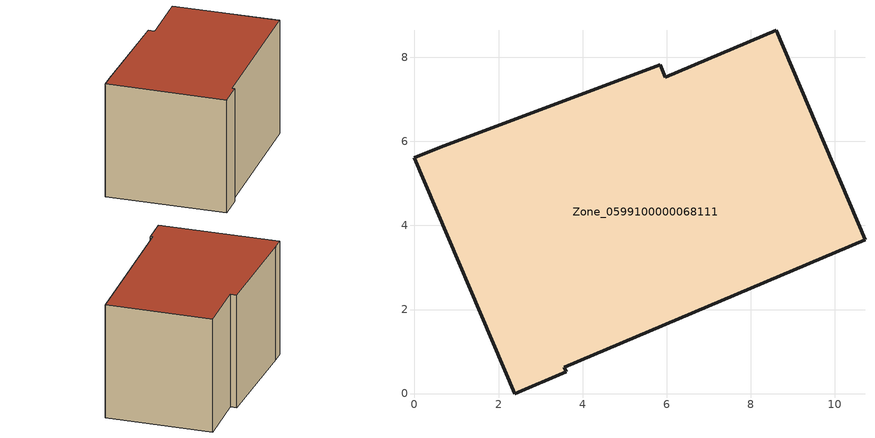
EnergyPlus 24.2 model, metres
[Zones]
Zone_0599100000068111
 floor ground (C_G): 0.61,5.86 5.84,7.83 5.97,7.52 8.61,8.64 10.72,3.66 3.56,0.63 3.61,0.52 2.38,0 0,5.61 z0
 wall outside (C_F): 3.56,0.63 10.72,3.66 8.61,8.64 5.97,7.52 5.84,7.83 0.61,5.86 0,5.61 2.38,0 3.61,0.52 3.56,0.63 z0:6.03
 roof outside (C_R): 5.84,7.83 0.61,5.86 0,5.61 2.38,0 3.61,0.52 3.56,0.63 10.72,3.66 8.61,8.64 5.97,7.52 z6.03
[BUILDING]
Pand.0599100000068111: North Axis=0; Terrain=City; Loads Convergence Tolerance Value=0.04; Temperature Convergence Tolerance Value=0.4; Solar Distribution=FullExterior; Maximum Number of Warmup Days=25; Minimum Number of Warmup Days=1
[Site:Location]
Rotterdam.The.Hague.AP_ZH_NLD Design_Conditions: Latitude=51.96; Longitude=4.45; Time Zone=1; Elevation=-4.5
[SITE:GROUNDTEMPERATURE:BUILDINGSURFACE]
18, 18, 18, 18, 18, 18, 18, 18, 18, 18, 18, 18
[MATERIAL] Thermal Absorptance=0.9; Solar Absorptance=0.7; Visible Absorptance=0.7
Name | Roughness | Thickness | Conductivity | Density | Specific Heat
G.TC.1946 | MediumSmooth | 0.15 | 1 | 540 | 1210
F.TC.1946 | Rough | 0.3 | 0.857143 | 1920 | 840
R.TC.1946 | MediumRough | 0.2 | 0.909091 | 1500 | 1000
[CONSTRUCTION]
C_G: G.TC.1946
C_F: F.TC.1946
C_R: R.TC.1946
[ZONE]
Zone_0599100000068111: Type=1; Multiplier=1; Ceiling Height=Autocalculate; Volume=Autocalculate; Floor Area=autocalculate; Part of Total Floor Area=Yes
[ZONEINFILTRATION:DESIGNFLOWRATE]
Infil_Zone_0599100000068111: Zone or ZoneList or Space or SpaceList=Zone_0599100000068111; Schedule=AlwaysOn; Design Flow Rate Calculation Method=Flow/Area; Flow Rate per Floor Area=0.003; Constant Term Coefficient=1; Temperature Term Coefficient=0; Velocity Term Coefficient=0; Velocity Squared Term Coefficient=0
[HVACTEMPLATE:ZONE:IDEALLOADSAIRSYSTEM]
Zone_0599100000068111: Maximum Heating Supply Air Temperature=50; Minimum Cooling Supply Air Temperature=13; Maximum Heating Supply Air Humidity Ratio=0.0156; Minimum Cooling Supply Air Humidity Ratio=0.0077; Heating Limit=NoLimit; Cooling Limit=NoLimit; Dehumidification Control Type=ConstantSensibleHeatRatio; Cooling Sensible Heat Ratio=0.7; Dehumidification Setpoint=60; Humidification Control Type=None; Humidification Setpoint=30; Outdoor Air Method=None; Outdoor Air Flow Rate per Person=0.00944; Outdoor Air Flow Rate per Zone Floor Area=0; Outdoor Air Flow Rate per Zone=0; Demand Controlled Ventilation Type=None; Outdoor Air Economizer Type=NoEconomizer; Heat Recovery Type=None; Sensible Heat Recovery Effectiveness=0.7; Latent Heat Recovery Effectiveness=0.65
[ZONECONTROL:THERMOSTAT]
ThermostatControl_Zone_0599100000068111: Zone or ZoneList=Zone_0599100000068111; Control Type Schedule=DualSetpointControlType; Control 1=Thermostat_Zone_0599100000068111; Temperature Difference Between Cutout And Setpoint=0
[THERMOSTATSETPOINT:DUALSETPOINT]
Thermostat_Zone_0599100000068111: Heating Setpoint Temperature Schedule=HeatingSetpoint_Zone_0599100000068111; Cooling Setpoint Temperature Schedule=CoolingSetpoint_Zone_0599100000068111
[SCHEDULE:COMPACT]
HeatingSetpoint_Zone_0599100000068111: Through: 12/31, For: AllDays, Until: 24:00, 21
CoolingSetpoint_Zone_0599100000068111: Through: 12/31, For: AllDays, Until: 24:00, 24
DualSetpointControlType: Through: 12/31, For: AllDays, Until: 24:00, 4
AlwaysOn: Through: 12/31, For: AllDays, Until: 24:00, 1
